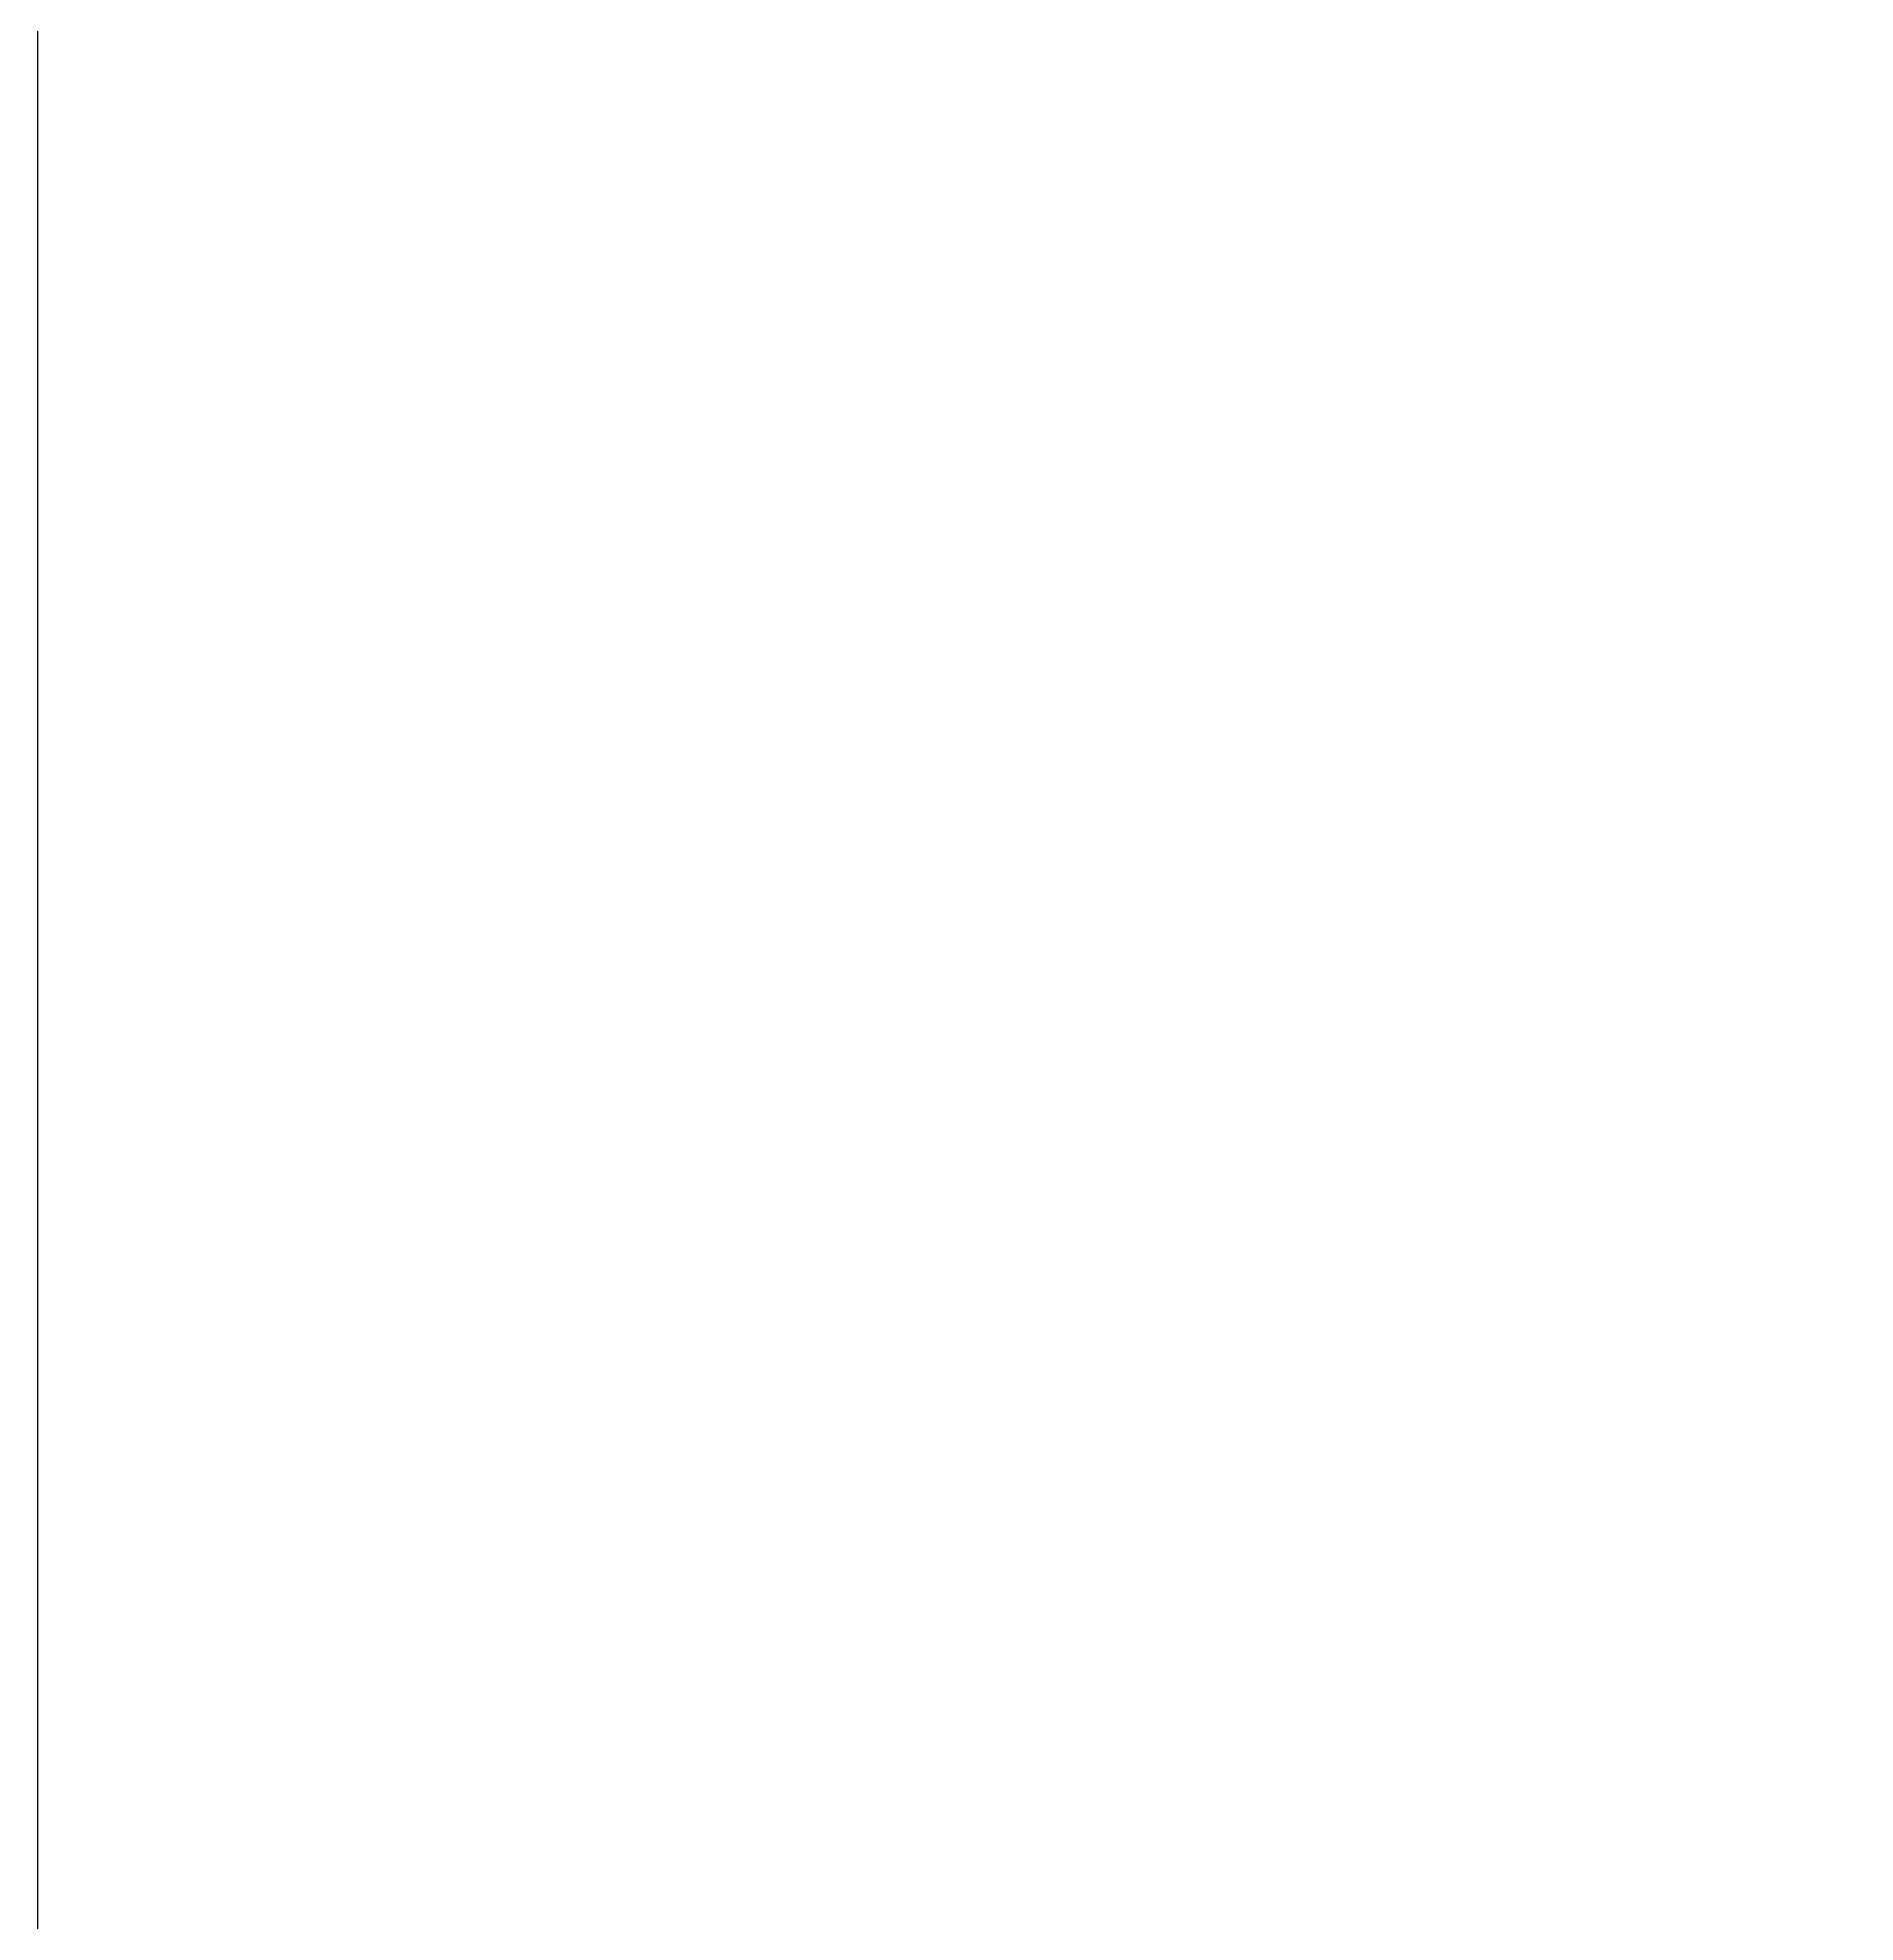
# Model space of a CAD drawing. Header units: millimetres. Extents: x 31347440 to 31744305, y -21457036 to -21063618.
# Drawn here: x 31597179 to 31633552, y -21157699 to -21119990 of the extents above; entities that cross this region are included whole.
import ezdxf

# ---------------------------------------------------------------- set-up
doc = ezdxf.new("R2010")
doc.units = ezdxf.units.MM
doc.header["$LTSCALE"] = 1000
doc.header["$MEASUREMENT"] = 0
doc.set_wipeout_variables(frame=1)
doc.header["$PDMODE"] = 3
for name, pattern in [('CONTINOUS', [0]), ('CONTINU', [0]), ('HIDDEN', [0.375, 0.25, -0.125])]:
    doc.linetypes.add(name, pattern=pattern)
for name, color, linetype in [('-S-ARROW', 253, 'Continuous'), ('-S-MISC', 8, 'Continuous'), ('-STR-BEAM', 7, 'CONTINU'), ('-STR-COLUMN', 5, 'HIDDEN'), ('-STR-REINF', 3, 'Continuous'), ('-STR-RF-DIM', 8, 'CONTINOUS'), ('-STR-TEXT', 6, 'Continuous'), ('S-COL HATCH', 9, 'Continuous'), ('SEC TEXT', 9, 'Continuous'), ('SLAB LINE', 254, 'HIDDEN')]:
    doc.layers.add(name, color=color, linetype=linetype)
doc.styles.add('SOBHA', font='swisscl.ttf')
doc.styles.add('sobha.sed', font='swisscl.ttf')
doc.dimstyles.new('S-50', dxfattribs={"dimscale": 50, "dimtxt": 2.5, "dimasz": 2, "dimexe": 0.5, "dimexo": 0.25, "dimgap": 0.25, "dimtad": 0, "dimdec": 0, "dimrnd": 0.0005, "dimzin": 0, "dimdsep": 46, "dimtxsty": 'sobha.sed', "dimblk": 'OBLIQUE', "dimcen": 0.09, "dimclrd": 8, "dimclre": 8, "dimclrt": 6, "dimadec": 0, "dimazin": 0, "dimtfac": 1, "dimtdec": 0, "dimtofl": 0, "dimtmove": 2, "dimatfit": 3, "dimfxl": 0.18, "dimtolj": 1, "dimtzin": 0, "dimlwd": -1, "dimlwe": -1, "dimarcsym": 0})
doc.dimstyles.new('S-DIM50', dxfattribs={"dimscale": 50, "dimtxt": 2.5, "dimasz": 1.5, "dimexe": 1.5, "dimexo": 1, "dimgap": 0.5, "dimtad": 0, "dimdec": 0, "dimzin": 0, "dimdsep": 46, "dimtxsty": 'SOBHA', "dimcen": 0.09, "dimclrd": 256, "dimclre": 256, "dimclrt": 6, "dimadec": 5, "dimazin": 0, "dimtfac": 1, "dimtdec": 0, "dimtofl": 0, "dimtmove": 0, "dimatfit": 3, "dimfxl": 0.18, "dimtolj": 1, "dimtzin": 0, "dimlwd": -1, "dimlwe": -1, "dimarcsym": 0})

# ---------------------------------------------------------------- blocks, each defined once
blk = doc.blocks.new('*D451')
at = {"layer": '-STR-RF-DIM', "transparency": 16777216}
for p, q in [((31698683, -21128921), (31698683, -21129862)), ((31703083, -21128978), (31703083, -21129862)), ((31698758, -21129787), (31700365, -21129787)), ((31703008, -21129787), (31701473, -21129787))]:
    blk.add_line(p, q, dxfattribs=at)
for points in [[(31698758, -21129774), (31698758, -21129799), (31698683, -21129787)], [(31703008, -21129774), (31703008, -21129799), (31703083, -21129787)]]:
    blk.add_solid(points, dxfattribs=at)
at = {"layer": 'Defpoints', "color": 0, "transparency": 16777216}
for p in [(31698683, -21128921, 178587), (31703083, -21128978, 0), (31703083, -21129787)]:
    blk.add_point(p, dxfattribs=at)
at = {"layer": '-STR-RF-DIM', "color": 6, "transparency": 16777216, "insert": (31700919, -21129787), "char_height": 125, "attachment_point": 5, "style": 'SOBHA'}
blk.add_mtext('\\A1;4L-Y12@100C/C', dxfattribs=at)
blk = doc.blocks.new('*D452')
at = {"layer": '-STR-RF-DIM', "transparency": 16777216}
for p, q in [((31709133, -21128278), (31709133, -21129117)), ((31715533, -21128278), (31715533, -21129117)), ((31709208, -21129042), (31711288, -21129042)), ((31715458, -21129042), (31712962, -21129042))]:
    blk.add_line(p, q, dxfattribs=at)
for points in [[(31709208, -21129029), (31709208, -21129054), (31709133, -21129042)], [(31715458, -21129029), (31715458, -21129054), (31715533, -21129042)]]:
    blk.add_solid(points, dxfattribs=at)
at = {"layer": 'Defpoints', "color": 0, "transparency": 16777216}
for p in [(31709133, -21128278, 0), (31715533, -21128278, 0), (31715533, -21129042)]:
    blk.add_point(p, dxfattribs=at)
at = {"layer": '-STR-RF-DIM', "color": 6, "transparency": 16777216, "insert": (31712125, -21129042), "char_height": 125, "attachment_point": 5, "style": 'SOBHA'}
blk.add_mtext('\\A1;4L-Y12@100/150/100C/C', dxfattribs=at)
blk = doc.blocks.new('*D453')
at = {"layer": '-STR-RF-DIM', "transparency": 16777216}
for p, q in [((31716133, -21128278), (31716133, -21129117)), ((31722583, -21128278), (31722583, -21129117)), ((31716208, -21129042), (31718845, -21129042)), ((31722508, -21129042), (31720519, -21129042))]:
    blk.add_line(p, q, dxfattribs=at)
for points in [[(31716208, -21129029), (31716208, -21129054), (31716133, -21129042)], [(31722508, -21129029), (31722508, -21129054), (31722583, -21129042)]]:
    blk.add_solid(points, dxfattribs=at)
at = {"layer": 'Defpoints', "color": 0, "transparency": 16777216}
for p in [(31716133, -21128278, 0), (31722583, -21128278, 0), (31716133, -21129042)]:
    blk.add_point(p, dxfattribs=at)
at = {"layer": '-STR-RF-DIM', "color": 6, "transparency": 16777216, "insert": (31719682, -21129042), "char_height": 125, "attachment_point": 5, "style": 'SOBHA'}
blk.add_mtext('\\A1;4L-Y10@100/150/100C/C', dxfattribs=at)
blk = doc.blocks.new('*D454')
at = {"layer": '-STR-RF-DIM', "transparency": 16777216}
for p, q in [((31723183, -21128278), (31723183, -21129117)), ((31726133, -21128278), (31726133, -21129117)), ((31723258, -21129042), (31724143, -21129042)), ((31726058, -21129042), (31725173, -21129042))]:
    blk.add_line(p, q, dxfattribs=at)
for points in [[(31723258, -21129029), (31723258, -21129054), (31723183, -21129042)], [(31726058, -21129029), (31726058, -21129054), (31726133, -21129042)]]:
    blk.add_solid(points, dxfattribs=at)
at = {"layer": 'Defpoints', "color": 0, "transparency": 16777216}
for p in [(31723183, -21128278, 0), (31726133, -21128278, 0), (31726133, -21129042)]:
    blk.add_point(p, dxfattribs=at)
at = {"layer": '-STR-RF-DIM', "color": 6, "transparency": 16777216, "insert": (31724658, -21129042), "char_height": 125, "attachment_point": 5, "style": 'SOBHA'}
blk.add_mtext('\\A1;4L-Y8@100C/C', dxfattribs=at)
blk = doc.blocks.new('*D460')
at = {"layer": '-STR-RF-DIM', "transparency": 16777216}
for p, q in [((31703633, -21128978), (31703633, -21129817)), ((31708383, -21128978), (31708383, -21129817)), ((31703708, -21129742), (31705751, -21129742)), ((31708308, -21129742), (31707424, -21129742))]:
    blk.add_line(p, q, dxfattribs=at)
for points in [[(31703708, -21129729), (31703708, -21129754), (31703633, -21129742)], [(31708308, -21129729), (31708308, -21129754), (31708383, -21129742)]]:
    blk.add_solid(points, dxfattribs=at)
at = {"layer": 'Defpoints', "color": 0, "transparency": 16777216}
for p in [(31703633, -21128978, 0), (31708383, -21128978), (31703633, -21129742)]:
    blk.add_point(p, dxfattribs=at)
at = {"layer": '-STR-RF-DIM', "color": 6, "transparency": 16777216, "insert": (31706587, -21129742), "char_height": 125, "attachment_point": 5, "style": 'SOBHA'}
blk.add_mtext('\\A1;4L-Y12@100/125/100C/C', dxfattribs=at)
blk = doc.blocks.new('_OBLIQUE')
at = {"color": 0, "linetype": 'ByBlock'}
blk.add_line((-0.5, -0.5), (0.5, 0.5), dxfattribs=at)
blk = doc.blocks.new('bb')
at = {"layer": 'S-COL HATCH'}
h = blk.add_hatch(dxfattribs=at)
h.set_pattern_fill('ANSI37', color=252, scale=25)
h.set_pattern_definition([(45, (31624327.475, -21351555.004), (-56.1266, 56.1266), []), (135, (31624327.475, -21351555.004), (-56.1266, -56.1266), [])])
h.paths.add_polyline_path([(31705137.9, -21127708.4), (31705137.9, -21127137.5), (31705237.9, -21127137.5), (31705237.9, -21127708.4)])
h = blk.add_hatch(dxfattribs=at)
h.set_pattern_fill('ANSI37', color=252, scale=25)
h.set_pattern_definition([(45, (31631272.42, -21351555.004), (-56.1266, 56.1266), []), (135, (31631272.42, -21351555.004), (-56.1266, -56.1266), [])])
h.paths.add_polyline_path([(31712115.3, -21127292.8), (31712082.9, -21127292.8), (31712082.9, -21127708.4), (31712182.9, -21127708.4), (31712182.9, -21127292.8), (31712145.2, -21127292.8), (31712130.3, -21127262.6), (31712130.3, -21127322.7)])
h = blk.add_hatch(dxfattribs=at)
h.set_pattern_fill('ANSI37', color=252, scale=25)
h.set_pattern_definition([(45, (31631272.42, -21351355.004), (-56.1266, 56.1266), []), (135, (31631272.42, -21351355.004), (-56.1266, -56.1266), [])])
h.paths.add_polyline_path([(31712082.9, -21128108.4), (31712082.9, -21128679.3), (31712182.9, -21128679.3), (31712182.9, -21128108.4)])
h = blk.add_hatch(dxfattribs=at)
h.set_pattern_fill('ANSI37', color=252, scale=25)
h.set_pattern_definition([(45, (31624322.42, -21352055.004), (-56.1266, 56.1266), []), (135, (31624322.42, -21352055.004), (-56.1266, -56.1266), [])])
h.paths.add_polyline_path([(31705232.9, -21129008.4), (31705132.9, -21129008.4), (31705132.9, -21129379.3), (31705232.9, -21129379.3)])
at = {"layer": '-S-MISC', "linetype": 'ByBlock', "ltscale": 1000}
for points, elevation in [([(31705086.3, -21127137.3), (31705170.4, -21127137.3), (31705185.3, -21127167.1), (31705185.3, -21127107), (31705200.3, -21127137.3), (31705287.9, -21127137.3)], -118626.8), ([(31709095.9, -21127137.5), (31708788.2, -21127137.9), (31708758.3, -21127197.5), (31708758.3, -21127077.4), (31708728.4, -21127137.9), (31708418.9, -21127137.5)], 0), ([(31712031.2, -21127292.8), (31712115.3, -21127292.8), (31712130.3, -21127322.7), (31712130.3, -21127262.6), (31712145.2, -21127292.8), (31712232.9, -21127292.8)], 0), ([(31716145.4, -21127137.5), (31715855.1, -21127137.9), (31715825.3, -21127197.6), (31715825.3, -21127077.4), (31715795.4, -21127137.9), (31715518.4, -21127137.5)], 0), ([(31723195.4, -21127137.5), (31722905.1, -21127137.9), (31722875.3, -21127197.6), (31722875.3, -21127077.4), (31722845.4, -21127137.9), (31722568.4, -21127137.5)], 0), ([(31712031.2, -21128679.1), (31712115.3, -21128679.1), (31712130.3, -21128708.9), (31712130.3, -21128648.8), (31712145.2, -21128679.1), (31712232.9, -21128679.1)], 0), ([(31716145.4, -21128679.3), (31715855.1, -21128678.9), (31715825.3, -21128619.2), (31715825.3, -21128739.4), (31715795.4, -21128678.9), (31715518.4, -21128679.3)], 0), ([(31723195.4, -21128679.3), (31722905.1, -21128678.9), (31722875.3, -21128619.2), (31722875.3, -21128739.4), (31722845.4, -21128678.9), (31722568.4, -21128679.3)], 0), ([(31698220.2, -21129579.3), (31698427.9, -21129579.3), (31698457.8, -21129519.6), (31698457.8, -21129639.8), (31698487.6, -21129579.3), (31698728.6, -21129579.3)], 0), ([(31705081.2, -21129379.1), (31705165.3, -21129379.1), (31705180.3, -21129408.9), (31705180.3, -21129348.8), (31705195.2, -21129379.1), (31705282.9, -21129379.1)], 0), ([(31709095.4, -21129379.3), (31708787.6, -21129378.9), (31708757.8, -21129319.2), (31708757.8, -21129439.4), (31708727.9, -21129378.9), (31708418.4, -21129379.3)], 0)]:
    blk.add_lwpolyline(points, dxfattribs=dict(at, elevation=elevation))
at = {"layer": '-STR-BEAM'}
for p, q in [((31708482.8, -21127708.4, 0), (31703132.8, -21127708.4, -199043.3)), ((31703132.8, -21128408.4, 0), (31703132.8, -21127708.4, 0)), ((31709032.8, -21127708.4, 0), (31715582.8, -21127708.4, 0)), ((31716082.8, -21127708.4, 0), (31722632.8, -21127708.4, 0)), ((31723132.8, -21127708.4, 0), (31726182.8, -21127708.4, 0)), ((31703132.8, -21128408.4, 0), (31698282.7, -21128408.4, 0)), ((31709032.8, -21128308.4, 0), (31715582.8, -21128308.4, 0)), ((31722632.8, -21128308.4, 0), (31716082.8, -21128308.4, 0)), ((31726182.8, -21128308.4, 0), (31723132.8, -21128308.4, 0)), ((31703682.6, -21129008.4, -178586.6), (31698632.8, -21129008.4, 0)), ((31708482.8, -21129008.4, 0), (31703682.6, -21129008.4, -178586.6))]:
    blk.add_line(p, q, dxfattribs=at)
at = {"layer": '-STR-COLUMN', "linetype": 'Continuous', "ltscale": 10}
for p, q in [((31705137.9, -21127708.4, -118626.8), (31705137.9, -21127137.5, -118626.8)), ((31705237.9, -21127708.4, -118626.8), (31705237.9, -21127137.5, -118626.8)), ((31708482.8, -21127708.4, 0), (31708482.8, -21127137.6, 0)), ((31709032.8, -21127708.4, 0), (31709032.8, -21127137.6, 0)), ((31712082.9, -21127708.4, 0), (31712082.9, -21127293.1, 0)), ((31712182.9, -21127708.4, 0), (31712182.9, -21127293.1, 0)), ((31715582.8, -21127708.4, 0), (31715582.8, -21127137.5, 0)), ((31716082.8, -21127708.4, 0), (31716082.8, -21127137.5, 0)), ((31722632.8, -21127708.4, 0), (31722632.8, -21127137.5, 0)), ((31723132.8, -21127708.4, 0), (31723132.8, -21127137.5, 0)), ((31698282.7, -21128408.4, 0), (31698282.7, -21129579.3, 0)), ((31709032.8, -21128308.4, 0), (31709032.8, -21129379.2, 0)), ((31709032.8, -21128408.4, 0), (31709032.8, -21128308.4, 0)), ((31712082.9, -21128308.4, 0), (31712082.9, -21128679.3, 0)), ((31712182.9, -21128308.4, 0), (31712182.9, -21128679.3, 0)), ((31715582.8, -21128308.4, 0), (31715582.8, -21128679.3, 0)), ((31716082.8, -21128308.4, 0), (31716082.8, -21128679.3, 0)), ((31722632.8, -21128308.4, 0), (31722632.8, -21128679.3, 0)), ((31723132.8, -21128308.4, 0), (31723132.8, -21128679.3, 0)), ((31698632.8, -21129008.4, 0), (31698632.8, -21129579.3, 0)), ((31698632.8, -21129008.4, 0), (31698632.8, -21129379.3, 0)), ((31705132.9, -21129008.4, 0), (31705132.9, -21129379.3, 0)), ((31705232.9, -21129008.4, 0), (31705232.9, -21129379.3, 0)), ((31708482.8, -21129008.4, 0), (31708482.8, -21129379.3, 0))]:
    blk.add_line(p, q, dxfattribs=at)
at = {"layer": '-STR-REINF', "ltscale": 10}
for p, q in [((31703182.7, -21127783.4, 0), (31703182.7, -21128726, 0)), ((31756158.8, -21127758.4, 0.1), (31703207.7, -21127758.4, 0)), ((31703227.4, -21127833.4, 0), (31703227.4, -21128268.3, 0)), ((31710832.8, -21127808.4, 0), (31703252.4, -21127808.4, 0)), ((31710832.8, -21127865.6, 0), (31707132.8, -21127865.6, 0)), ((31708995.9, -21128935.2, 0), (31708995.9, -21128008.3, 0)), ((31713782.8, -21127808.4, 0), (31717882.8, -21127808.4, 0)), ((31724032.8, -21127808.4, 0), (31720832.8, -21127808.4, 0)), ((31708588.2, -21128260.2, 0), (31715132.8, -21128258.4, 0)), ((31710832.8, -21128211.1, 0), (31708588.5, -21128211.1, 0)), ((31708944.5, -21128886.1, 0), (31708944.5, -21128303.8, 0)), ((31715182.5, -21128208.7, 0), (31715132.8, -21128258.4, 0)), ((31715182.5, -21128208.7, 0), (31715482, -21128208.7, 0)), ((31715182.5, -21128258.4, 0), (31726983.1, -21128258.4, 0)), ((31721582.8, -21128211.1, 0), (31717132.8, -21128211.1, 0)), ((31698332.7, -21128473.4, 0), (31698332.7, -21128959, 0)), ((31703873.6, -21128458.4, 0), (31698347.7, -21128458.4, 0)), ((31698382.8, -21128463.1, 0), (31698382.8, -21128938.1, 0)), ((31698432.7, -21128523.4, 0), (31698432.7, -21128893.4, 0)), ((31699882.8, -21128508.4, 0), (31698447.7, -21128508.4, 0)), ((31698482.7, -21128573.4, 0), (31698482.7, -21128893.4, 0)), ((31698532.7, -21128573.4, 0), (31698532.7, -21128893.4, 0)), ((31698407.8, -21128963.1, 0), (31708970.9, -21128960.2, 0)), ((31698497.7, -21128908.4, 0), (31699882.8, -21128908.4, 0)), ((31708919.5, -21128911.1, 0), (31707132.8, -21128911.1, 0))]:
    blk.add_line(p, q, dxfattribs=at)
for centre, radius, start, end in [((31703207.7, -21127783.4, 0), 25, 90, 180), ((31703252.4, -21127833.4, 0), 25, 90, 180), ((31698347.7, -21128473.4, 0), 15, 90, 180), ((31698447.7, -21128523.4, 0), 15, 90, 180), ((31698547.7, -21128573.4, 0), 15, 90, 180), ((31698497.7, -21128893.4, 0), 15, 180, 270), ((31708919.5, -21128886.1, 0), 25, 270, 0), ((31708970.9, -21128935.2, 0), 25, 270.0159, 0)]:
    blk.add_arc(centre, radius, start, end, dxfattribs=at)
at = {"layer": '-STR-REINF', "ltscale": 10, "extrusion": (3.96642e-08, -1.06603e-08, 1)}
blk.add_arc((31698407.8, -21128938.1, 1.5), 25, 180, 270, dxfattribs=at)
at = {"layer": 'SLAB LINE', "color": 8, "linetype": 'HIDDEN'}
for p, q in [((31715582.8, -21127908.4, 0), (31715582.8, -21128308.4, 0)), ((31716082.8, -21127908.4, 0), (31716082.8, -21128308.4, 0)), ((31716082.8, -21127908.4, 0), (31722632.8, -21127908.4, 0)), ((31726182.8, -21127908.4, 0), (31723132.8, -21127908.4, 0)), ((31698632.8, -21128608.4, 0), (31698632.8, -21129008.4, 0)), ((31700532.8, -21128608.4, 0), (31698632.8, -21128608.4, 0)), ((31703132.8, -21128608.4, 0), (31699040.4, -21128608.4, 0))]:
    blk.add_line(p, q, dxfattribs=at)
at = {"layer": 'SLAB LINE', "color": 8, "linetype": 'HIDDEN', "elevation": 0}
for points in [[(31703132.8, -21128608.4), (31703132.8, -21129008.4), (31703582.8, -21129008.4), (31703582.8, -21127908.4)], [(31714231.9, -21127908.4), (31703582.8, -21127908.4)], [(31714231.9, -21127908.4), (31714231.9, -21128308.4), (31714681.9, -21128308.4), (31714681.9, -21127908.4)], [(31715582.8, -21127908.4), (31714681.9, -21127908.4)], [(31722632.8, -21127908.4), (31722632.8, -21128308.4), (31723132.8, -21128308.4), (31723132.8, -21127908.4)]]:
    blk.add_lwpolyline(points, dxfattribs=at)
at = {"layer": '-STR-TEXT', "color": 6, "style": 'SOBHA'}
for s, p in [('4-Y20', (31705970.1, -21127523.7, 0)), ('4-Y20', (31706671.7, -21127522.5, 0)), ('4-Y25', (31707871.1, -21127522.5, 0)), ('4-Y20', (31710123.8, -21127522.5, 0)), ('4-Y20', (31713103.6, -21127523.7, 0)), ('4-Y20', (31714122.7, -21127522.5, 0)), ('4-Y20', (31719459.3, -21127523.7, 0)), ('4-Y20', (31721590.8, -21127522.5, 0)), ('4-Y20', (31724553.8, -21127523.7, 0)), ('4-Y25', (31699469, -21128222.5, 0)), ('4-Y16', (31709802, -21128619.9, 0)), ('4-Y20', (31713103.6, -21128618.2, 0)), ('4-Y20', (31719145.1, -21128618.2, 0)), ('2-Y16', (31720601.2, -21128619.9, 0)), ('4-Y20', (31724662.8, -21128618.2, 0)), ('2-Y20', (31699651.2, -21129315.5, 0)), ('4-Y25', (31705970.1, -21129318.2, 0)), ('4-Y16', (31707694.3, -21129319.9, 0))]:
    blk.add_text(s, height=125, dxfattribs=at).set_placement(p)
at = {"layer": '-STR-TEXT', "color": 6, "char_height": 125, "style": 'SOBHA'}
for insert, attachment_point in [((31700899.4, -21128098.5, 0), 1), ((31700899.4, -21129321, 0), 7)]:
    blk.add_mtext('\\A1;4-Y20', dxfattribs=dict(at, insert=insert, attachment_point=attachment_point))
at = {"layer": 'SEC TEXT', "color": 4, "linetype": 'ByBlock', "style": 'sobha.sed'}
for s, p in [('%%UB32(450X600)', (31711661.3, -21129417.9, 0)), ('%%UB33(450X600)', (31719161.8, -21129417.9, 0)), ('%%UB34(450X600)', (31724167.3, -21129417.9, 0)), ('%%UB30(450X600)', (31700387.8, -21130085.9, 0)), ('%%UB31(450X1300)', (31705455.3, -21130117.9, 0))]:
    blk.add_text(s, height=150, rotation=359.98928, dxfattribs=at).set_placement(p)
at = {"layer": '-STR-RF-DIM'}
for base, p1, p2, text, picture, middle in [((31715532.8, -21129042, 0), (31709132.8, -21128278.1, 0), (31715532.8, -21128278.1, 0), '4L-Y12@100/150/100C/C', '*D452', (31712125, -21129042, 0)), ((31726132.8, -21129042, 0), (31723182.8, -21128278.1, 0), (31726132.8, -21128278.1, 0), '4L-Y8@100C/C', '*D454', (31724657.8, -21129042, 0)), ((31703082.8, -21129787, 0), (31698682.6, -21128921.1, 178586.6), (31703082.8, -21128978.1, 0), '4L-Y12@100C/C', '*D451', (31700918.9, -21129787, 0))]:
    dim = blk.add_linear_dim(base=base, p1=p1, p2=p2, text=text, dimstyle='S-DIM50', override={"dimscale": 1, "dimtxt": 125, "dimasz": 75, "dimexe": 75, "dimexo": 0, "dimgap": 25, "dimsah": 1, "dimcen": 4.5, "dimfxl": 75}, dxfattribs=at)
    dim.commit()
    dim.dimension.update_dxf_attribs({"geometry": picture, "text_midpoint": middle, "dimtype": 128})
for base, p1, p2, text, picture, middle in [((31716132.8, -21129042, 0), (31722582.8, -21128278.1, 0), (31716132.8, -21128278.1, 0), '4L-Y10@100/150/100C/C', '*D453', (31719682, -21129042, 0)), ((31703632.8, -21129742, 0), (31708382.8, -21128978.1, 0), (31703632.8, -21128978.1, 0), '4L-Y12@100/125/100C/C', '*D460', (31706587.4, -21129742, 0))]:
    dim = blk.add_linear_dim(base=base, p1=p1, p2=p2, angle=180, text=text, dimstyle='S-DIM50', override={"dimscale": 1, "dimtxt": 125, "dimasz": 75, "dimexe": 75, "dimexo": 0, "dimgap": 25, "dimsah": 1, "dimcen": 4.5, "dimfxl": 75}, dxfattribs=at)
    dim.commit()
    dim.dimension.update_dxf_attribs({"geometry": picture, "text_midpoint": middle, "dimtype": 128})
at = {"layer": '-S-ARROW'}
for points in [[(31705868.5, -21127758.4, 0), (31705868.5, -21127470, 0), (31705972, -21127468.6, 0)], [(31706465.3, -21127807.3, 0), (31706607.6, -21127974.5, 0), (31706607.6, -21127467.3, 0), (31706675, -21127467.3, 0)], [(31707601.1, -21127865.6, 0), (31707807, -21127974.5, 0), (31707807, -21127467.3, 0), (31707874.5, -21127467.3, 0)], [(31709917.5, -21127807.3, 0), (31710059.7, -21127974.5, 0), (31710059.7, -21127467.3, 0), (31710127.1, -21127467.3, 0)], [(31713002, -21127758.4, 0), (31713002, -21127470, 0), (31713105.5, -21127468.6, 0)], [(31714698.1, -21127807.3, 0), (31714555.9, -21127974.5, 0), (31714555.9, -21127467.3, 0), (31714488.4, -21127467.3, 0)], [(31719357.8, -21127758.4, 0), (31719357.8, -21127470, 0), (31719461.2, -21127468.6, 0)], [(31721384.5, -21127807.3, 0), (31721526.7, -21127974.5, 0), (31721526.7, -21127467.3, 0), (31721594.1, -21127467.3, 0)], [(31724452.3, -21127758.4, 0), (31724452.3, -21127470, 0), (31724555.7, -21127468.6, 0)], [(31709595.7, -21128212.1, 0), (31709737.9, -21128044.9, 0), (31709737.9, -21128549.5, 0), (31709805.3, -21128549.5, 0)], [(31720394.9, -21128212.1, 0), (31720537.1, -21128044.9, 0), (31720537.1, -21128549.5, 0), (31720604.5, -21128549.5, 0)], [(31699262.7, -21128507.3, 0), (31699404.9, -21128674.5, 0), (31699404.9, -21128167.3, 0), (31699472.4, -21128167.3, 0)], [(31713002, -21128261.1, 0), (31713002, -21128549.5, 0), (31713105.5, -21128549.5, 0)], [(31719043.6, -21128261.1, 0), (31719043.6, -21128549.5, 0), (31719147, -21128549.5, 0)], [(31724561.3, -21128261.1, 0), (31724561.3, -21128549.5, 0), (31724664.7, -21128549.5, 0)], [(31699419.3, -21128907.5, 0), (31699561.6, -21128740.3, 0), (31699561.6, -21129247.6, 0), (31699654.5, -21129247.6, 0)], [(31707488, -21128912.1, 0), (31707630.2, -21128744.9, 0), (31707630.2, -21129249.5, 0), (31707697.7, -21129249.5, 0)], [(31705868.5, -21128961.1, 0), (31705868.5, -21129249.5, 0), (31705972, -21129249.5, 0)]]:
    blk.add_leader(points, dimstyle='S-50', override={"dimgap": 0.1}, dxfattribs=at)
at = {"layer": '-S-ARROW', "annotation_type": 0, "has_hookline": 1, "hookline_direction": 1, "text_width": 355.3}
for points in [[(31700790.9, -21128458.4, 0), (31700790.9, -21128170, 0), (31700894.4, -21128168.6, 0)], [(31700790.9, -21128961.1, 0), (31700790.9, -21129249.5, 0), (31700894.9, -21129249.5, 0)]]:
    blk.add_leader(points, dimstyle='S-50', override={"dimgap": 0.1}, dxfattribs=at)

msp = doc.modelspace()

# ---------------------------------------------------------------- linework, layer by layer
at = {"color": 3}
msp.add_lwpolyline([(31597179.4, -21098118), (31744304.6, -21098118), (31744304.6, -21270114.4), (31597179.4, -21270114.4)], close=True, dxfattribs=at)

# ---------------------------------------------------------------- block references
at = {"color": 251}
msp.add_blockref('bb', (-91669.3, -8389.9, 0), dxfattribs=at)

# ---------------------------------------------------------------- next in the draw order: wipeouts: each hides what was drawn before it
at = {"color": 250}
msp.add_wipeout([(31644442.4, -21121867.8), (31644442.4, -21150567.8), (31599025, -21149499.5), (31599000.5, -21120585.5), (31644446.8, -21121867.8)], dxfattribs=at).translate(0, 0, 0).dxf.layer = 'Defpoints'

doc.saveas('drawing.dxf')
